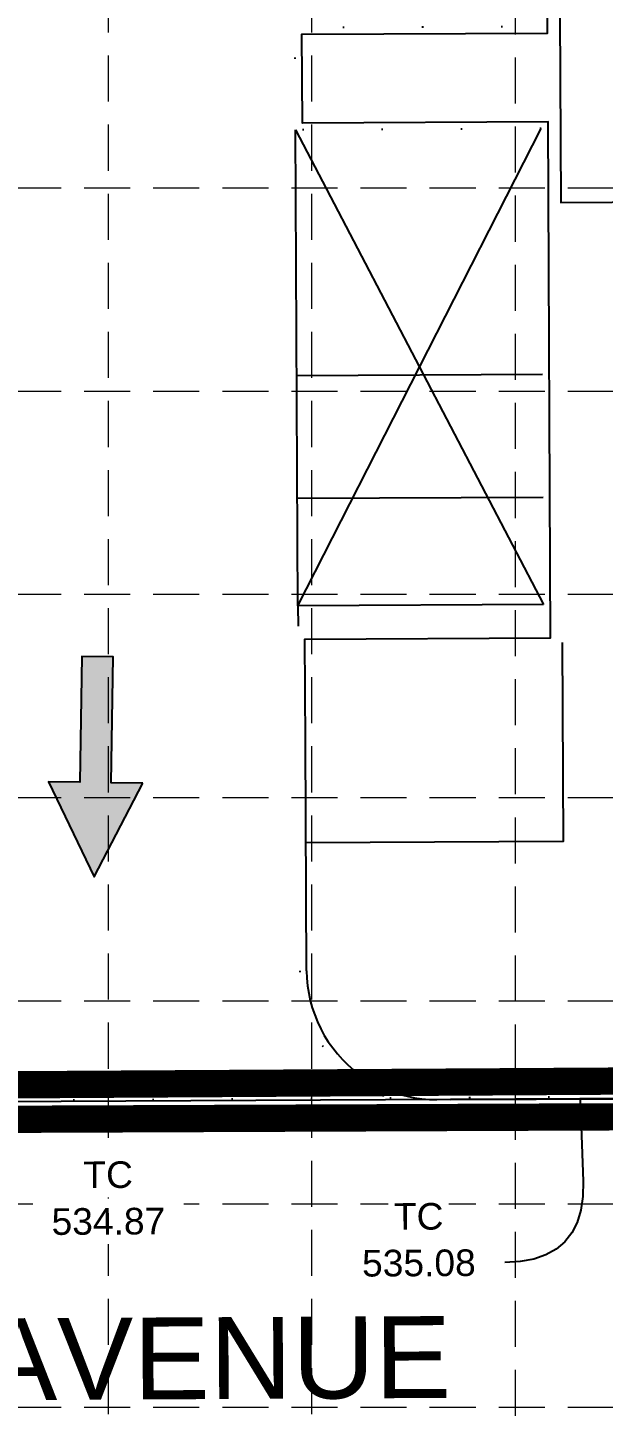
# Model space of a CAD drawing. Header units: feet. Extents: x 6046 to 7000, y 4530 to 5165.
# Drawn here: x 6219.2 to 6261.4, y 4777.1 to 4878.6 of the extents above; entities that cross this region are included whole.
import ezdxf
from ezdxf.enums import TextEntityAlignment as Align

# ---------------------------------------------------------------- set-up
doc = ezdxf.new("R2010")
doc.units = ezdxf.units.FT
doc.header["$LTSCALE"] = 30
doc.header["$MEASUREMENT"] = 0
for name, pattern in [('DASH', [1, 0.5, -0.5]), ('DOTS', [0.1901, 0.0001, -0.19]), ('HIDDEN', [0.375, 0.25, -0.125]), ('LEADER_LINE', [2, 1, 1])]:
    doc.linetypes.add(name, pattern=pattern)
for name, color, linetype in [('1 FLOW ARROWS', 7, 'Continuous'), ('1 LIMITS OF DISTURBANCE', 1, 'DASH'), ('20070516_TOPO', 1, 'Continuous'), ('BLDG', 207, 'Continuous'), ('EXISTING_PL', 1, 'Continuous'), ('GRID', 254, 'HIDDEN'), ('PROPOSED_CURB', 1, 'Continuous'), ('PROPOSED_SW', 1, 'Continuous'), ('SILT FENCE', 200, 'Continuous'), ('TOPO_MAP', 1, 'Continuous')]:
    doc.layers.add(name, color=color, linetype=linetype)
doc.styles.get("Standard").update_dxf_attribs({"font": 'ARIAL.TTF'})

# ---------------------------------------------------------------- blocks, each defined once
blk = doc.blocks.new('arrow')
blk.add_lwpolyline([(-67.00679329302966, -25.35842018353742), (-59.3270347441985, -25.41938721699262), (-59.57091179542658, -56.1384215279777), (-51.89114823905948, -56.19938584448118), (-51.64727869913713, -25.48035696739953), (-43.96752265407486, -25.54132400085473), (-55.30425519266737, -2.410587189246144), (-67.00678578172392, -25.35840795725562)], close=True)
at = {"color": 254}
for points in [[(-43.96751955730906, -25.54132267721434), (-67.00679354271597, -25.35841771446121), (-55.30425158724847, -2.410596210431322), (-67.00679354271597, -25.35841771446121)], [(-59.57090883123692, -56.13841801592571), (-51.89115083610795, -56.19938633684342), (-59.32703554756517, -25.41938603537892), (-51.64727755243712, -25.48035435629663)]]:
    blk.add_solid(points, dxfattribs=at)

msp = doc.modelspace()

# ---------------------------------------------------------------- linework, layer by layer
at = {"layer": '1 LIMITS OF DISTURBANCE', "ltscale": 0.4, "const_width": 2, "flags": 128}
msp.add_lwpolyline([(6101.167703726478, 4826.861992215197), (6119.466551161527, 5018.638898841248), (6096.138868633785, 5021.33484427322), (6098.286677177435, 5043.496593339501), (6122.310006804312, 5040.952337851828), (6122.384365229991, 5033.901212625695), (6129.795940512593, 5034.292762007542), (6283.720587648517, 5035.175537311063), (6725.260859944116, 5037.676641716148), (6917.798715733665, 5038.140409874421), (6937.026027714959, 5038.213770934881), (6946.048870021687, 5044.103816804984), (6948.989996403687, 5043.940517775536), (6944.621638742966, 5007.269937160116), (6924.922976411758, 4866.502869279039), (6920.125551146614, 4822.964880307773), (6913.674344319621, 4809.279252350098), (6897.416915072889, 4801.376135056101), (6112.118302652429, 4798.149080481058), (6103.895230181781, 4802.972932135841), (6099.857553779031, 4811.488506098983)], close=True, dxfattribs=at)
at = {"layer": '20070516_TOPO', "color": 7, "linetype": 'Continuous'}
for p, q in [((6259.718567112285, 4800.075074711163), (6209.885885344885, 4799.826450865923)), ((6297.823799010127, 4800.357060227858), (6259.718567112285, 4800.075074711163)), ((6259.728926294867, 4799.583032944781), (6209.868662928649, 4799.32044304273)), ((6297.933235092083, 4799.759497290081), (6259.728926294867, 4799.583032944781))]:
    msp.add_line(p, q, dxfattribs=at)
for p in [(6259.718567112285, 4800.075074711163), (6259.728926294867, 4799.583032944781)]:
    msp.add_point(p, dxfattribs=at)
at = {"layer": 'BLDG', "color": 7, "linetype": 'Continuous', "flags": 128}
msp.add_lwpolyline([(6269.48472293857, 4879.587597352871), (6258.23487071432, 4879.530819874366), (6258.304250024689, 4865.784048968185), (6269.554102248965, 4865.840826446662)], dxfattribs=at)
at = {"layer": 'GRID', "color": 252, "linetype": 'HIDDEN', "lineweight": 0, "ltscale": 0.45}
for p, q in [((6225.124717544747, 5149.919609914099), (6225.124717544747, 4628.518713058065)), ((6240.015967544743, 5149.919609914099), (6240.015967544743, 4628.518713058065)), ((6254.95700516425, 5149.778232392902), (6254.95700516425, 4628.518713058065)), ((6061.370755164296, 4866.844482392969), (6984.628255164082, 4866.844482392969)), ((6061.370755164296, 4851.953232392972), (6984.628255164082, 4851.953232392972)), ((6061.370755164296, 4837.061982392976), (6984.628255164082, 4837.061982392976)), ((6061.370755164296, 4822.170732392979), (6984.628255164082, 4822.170732392979)), ((6061.370755164296, 4807.279482392983), (6984.628255164082, 4807.279482392983)), ((6061.370755164296, 4792.388232392986), (6984.628255164082, 4792.388232392986)), ((6061.370755164296, 4777.49698239299), (6984.628255164082, 4777.49698239299))]:
    msp.add_line(p, q, dxfattribs=at)
at = {"layer": 'PROPOSED_CURB', "color": 7, "linetype": 'Continuous', "flags": 128}
for points in [[(6239.671529640499, 4809.476735332768), (6239.586830508186, 4826.25911356932), (6239.548927035074, 4833.769282789037), (6257.54869059391, 4833.860126754611), (6257.357750036636, 4871.692963123647), (6239.357986477801, 4871.602119158071), (6239.325181712454, 4878.10203377654), (6257.32494527129, 4878.192877742114), (6256.729412608075, 4996.191327738923), (6238.72964904924, 4996.100483773348), (6238.711774688367, 4999.64209787417), (6213.712103078875, 4999.51592569976), (6213.72997743975, 4995.974311598939)], [(6239.0365266724, 4836.225060387149), (6238.860516489099, 4871.099602282393)], [(6238.860516489099, 4871.099602282393), (6257.036290231235, 4836.315904352723)], [(6239.036526672401, 4836.225060387149), (6256.860280047934, 4871.190446247968)], [(6238.951360454674, 4853.099838723559), (6256.951124013509, 4853.190682689134)], [(6238.996782437461, 4844.099956944141), (6256.996545996296, 4844.190800909717)], [(6257.036290231236, 4836.315904352723), (6239.0365266724, 4836.225060387149)], [(6239.0365266724, 4836.225060387149), (6239.044097002864, 4834.725080090579)], [(6239.671529767307, 4809.476735333409), (6239.690389831216, 4808.924447830632), (6239.741330649239, 4808.374191326087), (6239.824179853775, 4807.827827713609), (6239.938657109341, 4807.287205714709), (6240.084375061138, 4806.754154623108), (6240.260840645747, 4806.230478114963), (6240.467456759486, 4805.717948145813), (6240.703524278831, 4805.218298954834), (6240.968244426017, 4804.73322119673), (6241.260721471867, 4804.264356221088), (6241.57996576664, 4803.813290518567), (6241.92489708869, 4803.381550352722), (6242.294348299613, 4802.970596595615), (6242.687069293459, 4802.581819784672), (6243.101731226697, 4802.216535417558), (6243.5369310146, 4801.875979500943), (6243.991196078849, 4801.561304368247), (6244.46298933026, 4801.273574780513), (6244.950714369812, 4801.013764323585), (6245.452720890357, 4800.782752113812), (6245.967310260737, 4800.581319823383), (6246.49274127341, 4800.41014903541), (6247.027236036151, 4800.269818937652), (6247.568985987874, 4800.160804362745), (6248.116158018229, 4800.0834741815), (6248.666900670267, 4800.038090054771), (6249.21935040519, 4800.024805548077), (6249.221435749752, 4800.024816301599)], [(6250.221420687393, 4800.030229038285), (6262.787650556833, 4800.096408736918), (6271.735102117252, 4809.13860226072), (6297.889603888771, 4809.25940781212)]]:
    msp.add_lwpolyline(points, dxfattribs=at)
at = {"layer": 'PROPOSED_CURB', "color": 7, "linetype": 'DOTS', "flags": 128}
for points in [[(6256.860280047934, 4871.190446247968), (6238.8605164891, 4871.099602282393), (6238.822664836777, 4878.599503765243), (6256.822428395612, 4878.690347730817), (6256.231942619374, 4995.688810863245), (6238.232179060539, 4995.597966897671), (6238.214304699665, 4999.139580998492), (6214.214619954552, 4999.018455711059), (6214.232494315429, 4995.476841610232)], [(6239.171536335117, 4809.474211889921), (6239.191389033967, 4808.89285662384), (6239.245010947677, 4808.313639250635), (6239.332220636663, 4807.738519658551), (6239.452723010941, 4807.169443870238), (6239.606110328623, 4806.608337458025), (6239.79186357558, 4806.057099028398), (6240.009354221621, 4805.517593797715), (6240.257846347246, 4804.991647280895), (6240.53649913376, 4804.48103911447), (6240.844369708339, 4803.987497034845), (6241.180416334413, 4803.512691032191), (6241.543501936573, 4803.058227699725), (6241.932397948071, 4802.625644797507), (6242.345788467909, 4802.216406049145), (6242.782274713421, 4801.831896189025), (6243.240379753321, 4801.473416276798), (6243.718553505162, 4801.142179295013), (6244.215177980332, 4800.839306044767), (6244.728572758807, 4800.565821353265), (6245.257000675168, 4800.322650606135), (6245.798673696621, 4800.11061661621), (6246.35175897312, 4799.930436839395), (6246.914385039162, 4799.78272094702), (6247.484648146239, 4799.667968762906), (6248.060618704508, 4799.586568572122), (6248.640347811918, 4799.538795807142), (6249.221873848678, 4799.524812115887), (6249.224068948218, 4799.524823435386)], [(6250.22394413094, 4799.530235594049), (6262.997387581575, 4799.597506577222), (6271.944705723135, 4808.639565269434), (6297.891913323217, 4808.759413345639)], [(6895.454203467029, 4804.189547197953), (6116.040388648002, 4799.311057969806)]]:
    msp.add_lwpolyline(points, dxfattribs=at)
at = {"layer": 'PROPOSED_SW', "color": 7, "linetype": 'Continuous', "flags": 128}
msp.add_lwpolyline([(6258.383695276551, 4833.531003538965), (6258.457316874265, 4818.943668615106), (6239.624230598859, 4818.84861890872)], dxfattribs=at)
at = {"layer": 'SILT FENCE', "const_width": 2, "flags": 128}
msp.add_lwpolyline([(6121.850991002213, 5030.724826775914), (6121.106316139559, 5014.099477611305), (6102.85346304556, 4815.962204519008, 0.4818496008973249), (6117.133688014261, 4800.490172242628), (6896.598908062523, 4805.295009587395, 0.3470653068563869), (6918.529617412927, 4828.843823337082), (6946.206348791569, 5041.435469632917)], format="xyb", dxfattribs=at)
at = {"layer": 'TOPO_MAP', "color": 35, "linetype": 'LEADER_LINE', "flags": 128}
msp.add_lwpolyline([(6259.718567112285, 4800.075074711163), (6259.929527042096, 4794.059287294138), (6259.909695205873, 4792.931845411051), (6259.766989199107, 4791.922373040903), (6259.501409051602, 4791.030869706858), (6259.112954614347, 4790.257335885752), (6258.601626155561, 4789.601771100748), (6257.967423556035, 4789.064175709475), (6257.210346577352, 4788.644549533117), (6256.330395577138, 4788.342892586577), (6255.327570078557, 4788.159204892207), (6254.201871035283, 4788.09348645373), (6254.201870869298, 4788.093486454398)], dxfattribs=at)

# ---------------------------------------------------------------- block references
at = {"layer": '1 FLOW ARROWS', "xscale": 0.2999999999997103, "yscale": 0.2999999999992724, "zscale": 0.3, "rotation": 179.5624868160499}
msp.add_blockref('arrow', (6207.503156121709, 4815.766159971929), dxfattribs=at)

# ---------------------------------------------------------------- texts
at = {"layer": 'EXISTING_PL', "color": 7, "linetype": 'Continuous'}
msp.add_text('BELMONT AVENUE ', height=6, rotation=0.289164886474488, dxfattribs=at).set_placement((6212.785197160775, 4777.979318194364), align=Align.CENTER)

# ---------------------------------------------------------------- wipeouts: each hides what was drawn before it
msp.add_wipeout([(6242.395391675469, 4786.368989757731), (6253.417356812894, 4786.431509837822), (6253.398553385268, 4789.746456387156), (6242.376588247846, 4789.683936307069)]).dxf.layer = 'TOPO_MAP'

# ---------------------------------------------------------------- next in the draw order: texts
at = {"layer": 'TOPO_MAP', "color": 35, "linetype": 'Continuous'}
msp.add_text('535.08', height=1.949999928474426, rotation=0.324996337890525, dxfattribs=at).set_placement((6247.891442110477, 4789.032707351659), align=Align.TOP_CENTER)

# ---------------------------------------------------------------- next in the draw order: wipeouts: each hides what was drawn before it
for points in [[(6219.643650826458, 4789.422141304831), (6230.665615963881, 4789.484661384922), (6230.646812536255, 4792.799607934255), (6219.624847398834, 4792.737087854166)], [(6245.672410626063, 4789.800132821281), (6250.101624923071, 4789.825256728783), (6250.082821495447, 4793.140203278116), (6245.653607198437, 4793.115079370618)]]:
    msp.add_wipeout(points).dxf.layer = 'TOPO_MAP'

# ---------------------------------------------------------------- next in the draw order: texts
for s, p in [('534.87', (6225.139701261466, 4792.085858898759)), ('TC', (6247.872085640863, 4792.445152328915))]:
    msp.add_text(s, height=1.949999928474426, rotation=0.324996337890525, dxfattribs=at).set_placement(p, align=Align.TOP_CENTER)

# ---------------------------------------------------------------- next in the draw order: wipeouts: each hides what was drawn before it
msp.add_wipeout([(6222.920669777049, 4792.853284368382), (6227.349884074058, 4792.878408275883), (6227.331080646436, 4796.193354825218), (6222.901866349426, 4796.168230917718)]).dxf.layer = 'TOPO_MAP'

# ---------------------------------------------------------------- next in the draw order: texts
msp.add_text('TC', height=1.949999928474426, rotation=0.324996337890525, dxfattribs=at).set_placement((6225.120344791851, 4795.498303876016), align=Align.TOP_CENTER)

doc.saveas('drawing.dxf')
